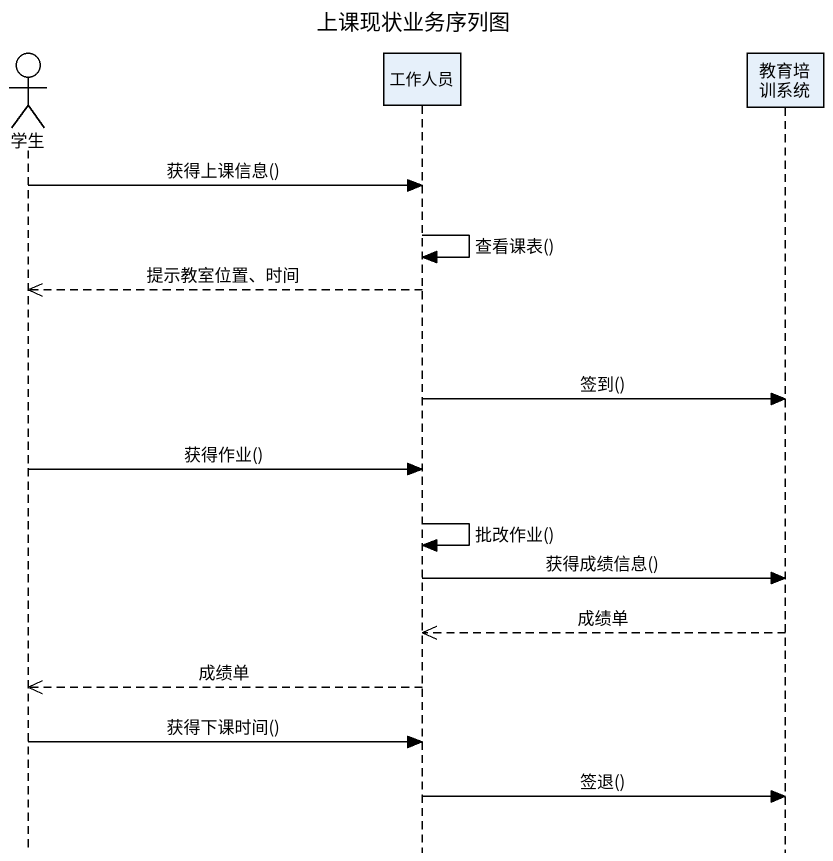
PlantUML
@startuml
title 上课现状业务序列图
hide footbox
actor 学生
participant 工作人员
participant 教育培训系统

学生 -> 工作人员 : 获得上课信息()
工作人员 -> 工作人员 : 查看课表()
工作人员 -->> 学生 : 提示教室位置、时间
工作人员 -> 教育培训系统 : 签到()
学生 -> 工作人员 : 获得作业()
工作人员 -> 工作人员 : 批改作业()
工作人员 -> 教育培训系统 : 获得成绩信息()
教育培训系统 -->> 工作人员 : 成绩单
工作人员 -->> 学生 : 成绩单
学生 -> 工作人员 : 获得下课时间()
工作人员 -> 教育培训系统 : 签退()
@enduml
